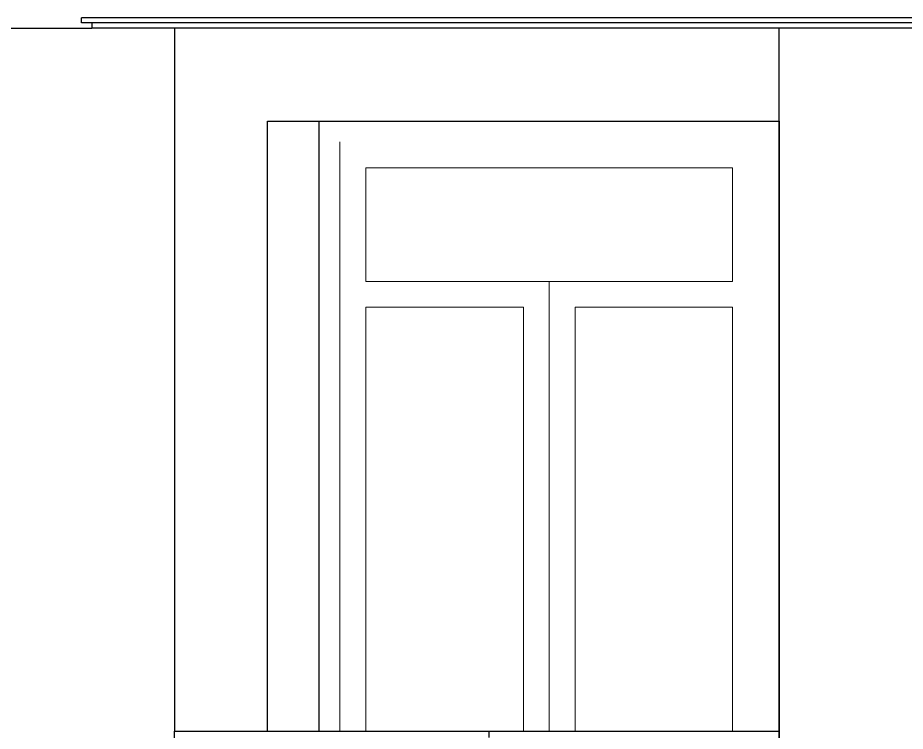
# Model space of a CAD drawing. Header units: inches. Extents: x 1397 to 20304, y -27267 to -746.
# Drawn here: x 14776.5 to 14862.3, y -23725.8 to -23656.8 of the extents above; entities that cross this region are included whole.
import ezdxf

# ---------------------------------------------------------------- set-up
doc = ezdxf.new("R2010")
doc.units = ezdxf.units.IN
doc.header["$LTSCALE"] = 17
doc.header["$MEASUREMENT"] = 0
for name, color, linetype, lineweight in [('25 BOT BAR', 12, 'Continuous', 25), ('ELEVATION', 7, 'Continuous', 25), ('WINDOW FRAME', 161, 'Continuous', 20)]:
    doc.layers.add(name, color=color, linetype=linetype, lineweight=lineweight)

# ---------------------------------------------------------------- blocks, each defined once
blk = doc.blocks.new('A$Ce488fd43')
for p, q in [((0, 24), (58.463, 24)), ((0, 0), (0, 24)), ((30.411, 23.411), (30.411, 24))]:
    blk.add_line(p, q)
at = {"layer": '25 BOT BAR'}
blk.add_line((0, 0), (0, 24), dxfattribs=at)

msp = doc.modelspace()

# ---------------------------------------------------------------- linework, layer by layer
at = {"layer": '25 BOT BAR'}
for p, q in [((14782.666, -23657.26), (14782.666, -23656.76)), ((14945.129, -23656.76), (14782.666, -23656.76)), ((14428.666, -23657.759), (14783.666, -23657.759)), ((14783.666, -23657.26), (14782.666, -23657.26)), ((14783.666, -23657.26), (14783.666, -23657.759)), ((14944.129, -23657.26), (14783.666, -23657.26)), ((14944.129, -23657.759), (14783.666, -23657.759)), ((14791.666, -23657.759), (14791.666, -23725.759)), ((14850.129, -23756.134), (14850.129, -23657.759)), ((14800.666, -23725.759), (14800.666, -23666.759)), ((14800.666, -23666.759), (14850.129, -23666.759))]:
    msp.add_line(p, q, dxfattribs=at)
at = {"layer": 'ELEVATION', "linetype": 'Continuous'}
msp.add_lwpolyline([(14805.666, -23725.759), (14805.666, -23666.759), (14850.129, -23666.759), (14850.129, -23749.759)], dxfattribs=at)
at = {"layer": 'WINDOW FRAME'}
for p, q in [((14810.166, -23682.259), (14845.629, -23682.259)), ((14827.898, -23682.259), (14827.898, -23725.759)), ((14810.166, -23684.759), (14825.398, -23684.759)), ((14830.398, -23684.759), (14845.629, -23684.759))]:
    msp.add_line(p, q, dxfattribs=at)
for points in [[(14807.666, -23668.759), (14807.666, -23725.759)], [(14845.629, -23671.259), (14810.166, -23671.259), (14810.166, -23682.259)], [(14845.629, -23671.259), (14845.629, -23682.259)], [(14810.166, -23684.759), (14810.166, -23725.759)], [(14825.398, -23725.759), (14825.398, -23684.759)], [(14830.398, -23725.759), (14830.398, -23684.759)], [(14845.629, -23684.759), (14845.629, -23725.759)]]:
    msp.add_lwpolyline(points, dxfattribs=at)

# ---------------------------------------------------------------- block references
at = {"layer": '25 BOT BAR'}
msp.add_blockref('A$Ce488fd43', (14791.666, -23749.759), dxfattribs=at)

doc.saveas('drawing.dxf')
